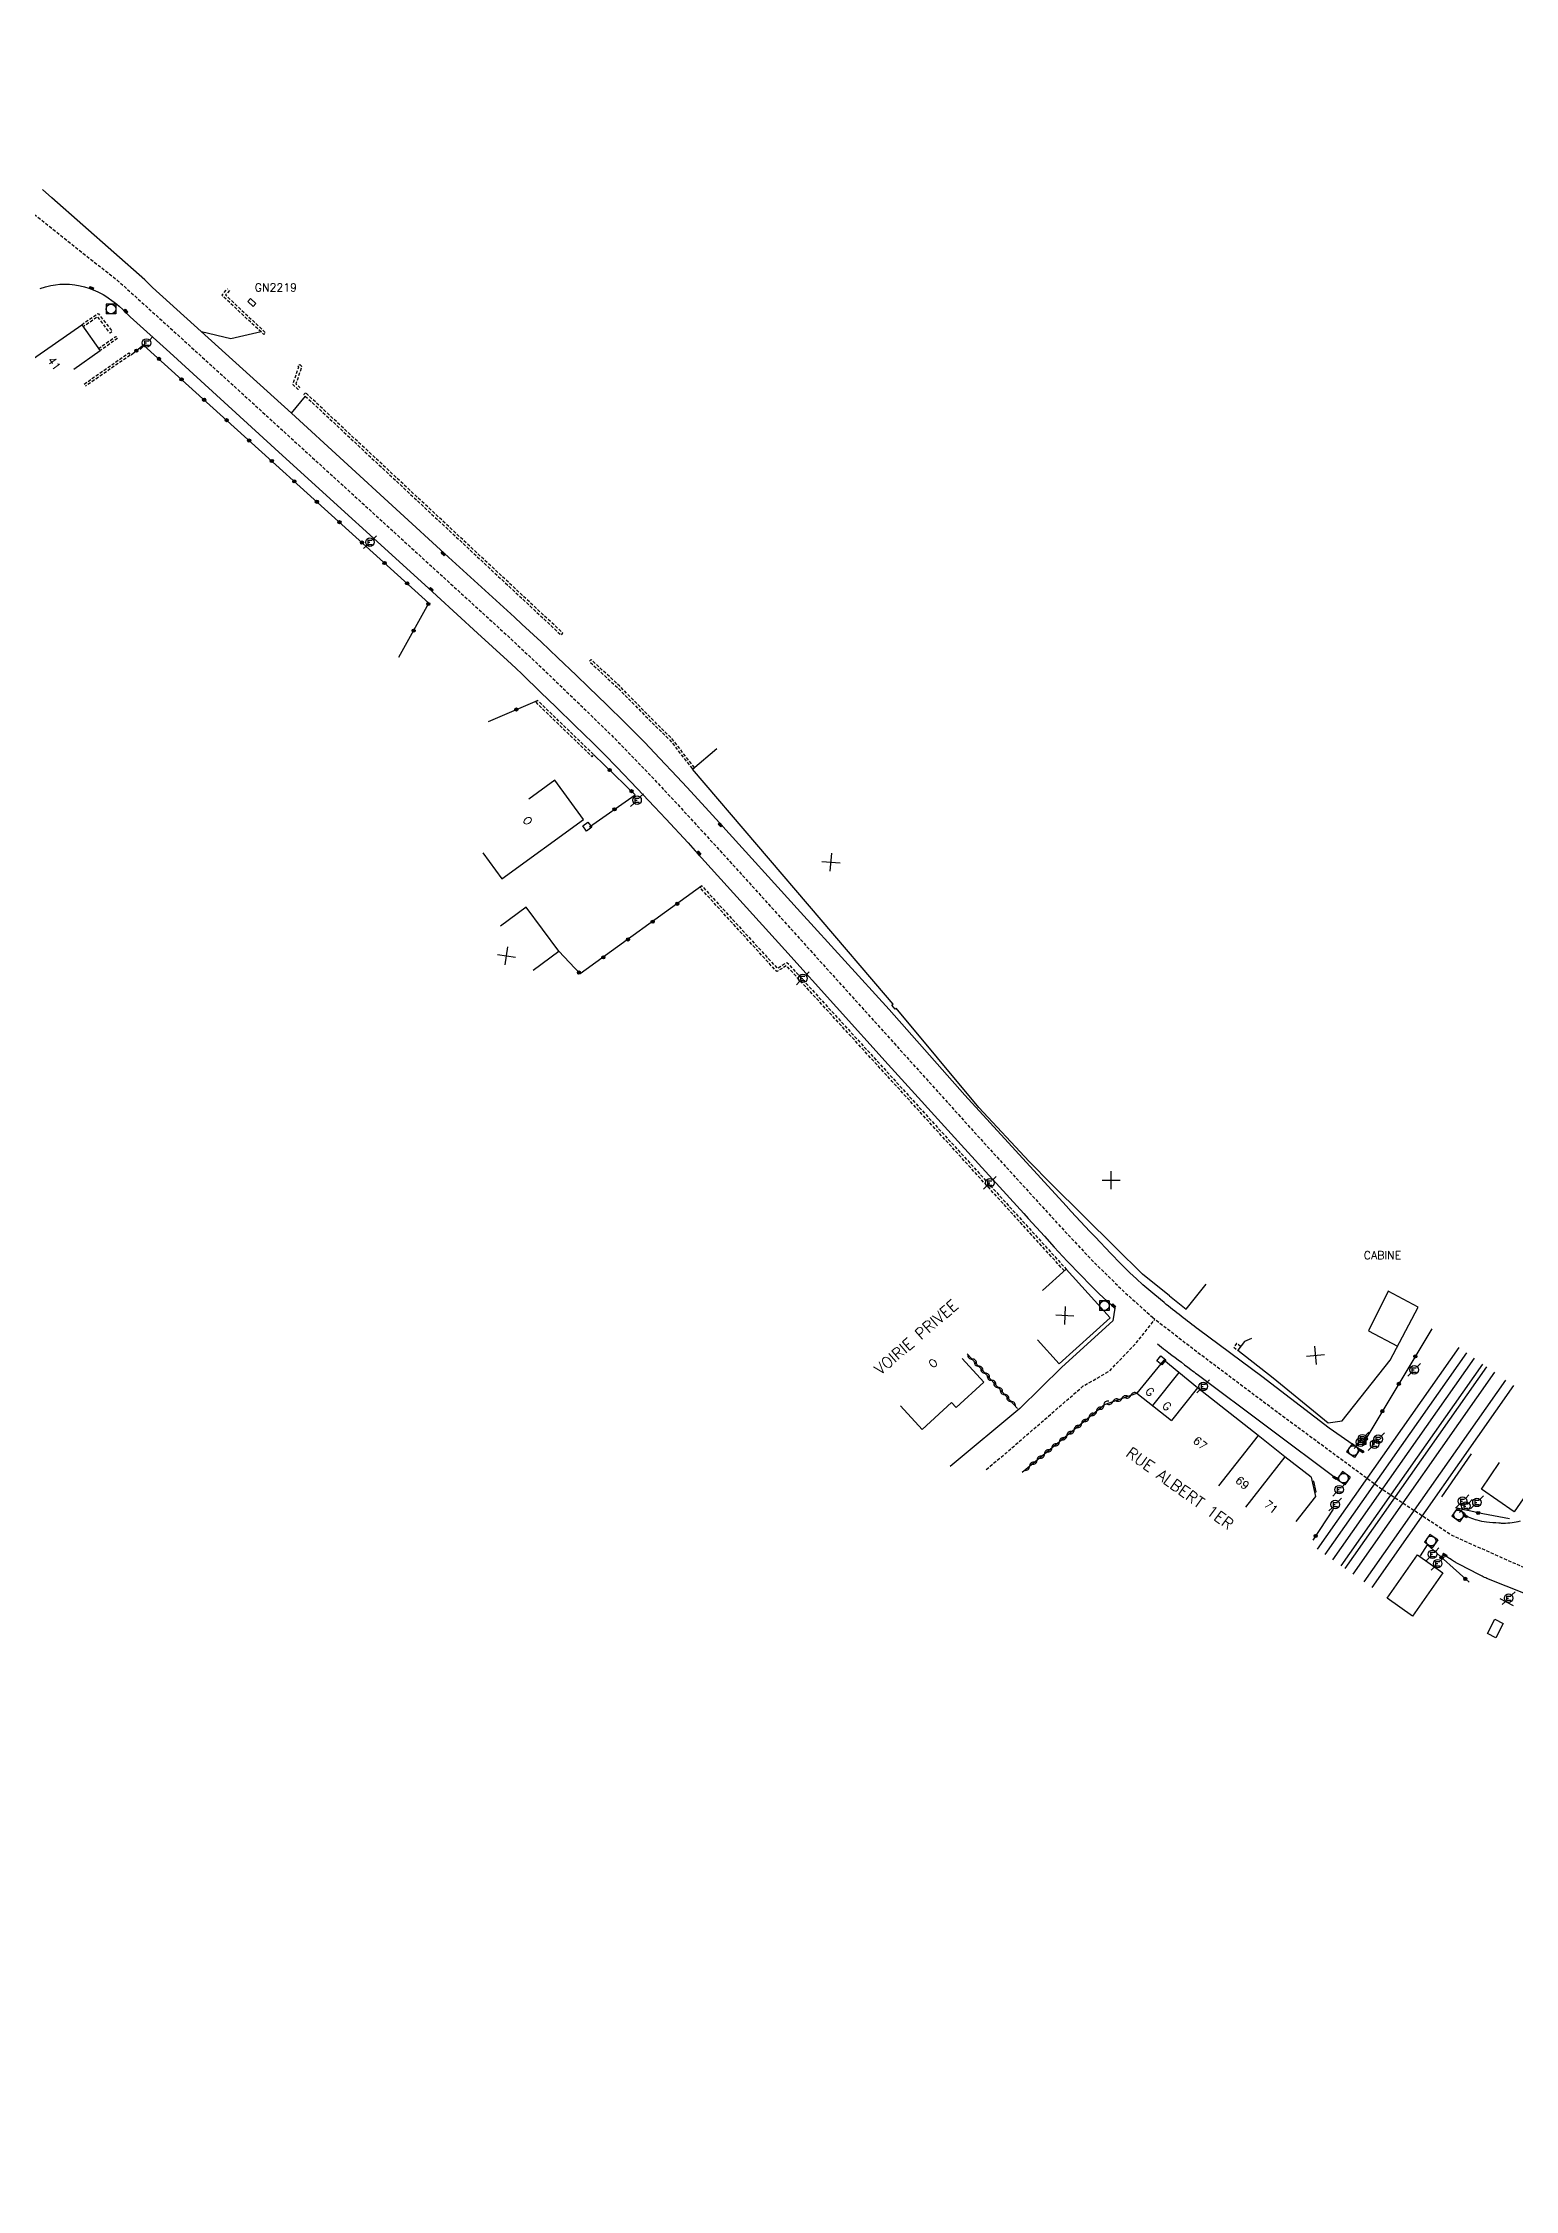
# Model space of a CAD drawing. Header units: millimetres. Extents: x 138000 to 139000, y 124000 to 124998.
# Drawn here: x 138554.7 to 138784.6, y 124252.2 to 124587.6 of the extents above; entities that cross this region are included whole.
import ezdxf
from ezdxf.enums import TextEntityAlignment as Align

# ---------------------------------------------------------------- set-up
doc = ezdxf.new("R2010")
doc.units = ezdxf.units.MM
doc.linetypes.add('DASHED', pattern=[0.75, 0.5, -0.25])
doc.layers.get('0').update_dxf_attribs({"linetype": 'CONTINUOUS'})
for name, color, linetype in [('W0001', 6, 'DASHED'), ('W0008', 7, 'CONTINUOUS'), ('W0100', 7, 'CONTINUOUS'), ('W0112', 1, 'DASHED'), ('W0310', 3, 'CONTINUOUS'), ('W0322', 7, 'CONTINUOUS'), ('W0330', 7, 'CONTINUOUS'), ('W0400', 7, 'CONTINUOUS'), ('W0420', 7, 'CONTINUOUS'), ('W0471', 7, 'CONTINUOUS'), ('W0700', 7, 'CONTINUOUS'), ('W0984', 7, 'CONTINUOUS'), ('W0989', 7, 'CONTINUOUS'), ('W0991', 7, 'CONTINUOUS'), ('W1102', 7, 'CONTINUOUS')]:
    doc.layers.add(name, color=color, linetype=linetype)
doc.styles.get("Standard").update_dxf_attribs({"font": 'romans.shx', "width": 0.85})

# ---------------------------------------------------------------- blocks, each defined once
blk = doc.blocks.new('t991o')
at = {"color": 0, "linetype": 'Continuous'}
for p, q in [((-1, 1), (1, -1)), ((-1, -1), (1, 1))]:
    blk.add_line(p, q, dxfattribs=at)
blk = doc.blocks.new('T471')
for p, q in [((-0.333334, 0.333334), (-0.333334, -0.333334)), ((-0.333334, 0.333334), (0.333334, 0.333334)), ((-0.333334, 0), (0, 0)), ((0.500001, 0.500001), (1.000002, 1.000002)), ((-0.500001, -0.500001), (-1.000002, -1.000002)), ((-0.333334, -0.333334), (0.333334, -0.333334))]:
    blk.add_line(p, q)
blk.add_ellipse((0, 0), major_axis=(0.471405, 0.471405), ratio=1, start_param=5.4977871438, end_param=11.780972451)
blk = doc.blocks.new('T400')
for p, q in [((-0.15, 0.3), (0.15, 0.3)), ((-0.15, -0.25), (-0.15, 0.3)), ((-0.15, 0.15), (0.15, 0.15)), ((-0.15, 0), (0.15, 0)), ((0.15, 0.3), (0.15, -0.25)), ((-0.15, -0.15), (0.15, -0.15)), ((-0.15, -0.25), (-0.15, -0.3)), ((-0.15, -0.3), (0.15, -0.3)), ((0.15, -0.3), (0.15, -0.25))]:
    blk.add_line(p, q)
blk = doc.blocks.new('T420')
for p, q in [((0.75, 0.75), (-0.75, 0.75)), ((-0.75, 0.75), (-0.75, -0.75)), ((0.75, 0.75), (0.75, -0.75)), ((0.75, -0.75), (-0.75, -0.75))]:
    blk.add_line(p, q)
blk.add_ellipse((0, 0), major_axis=(-0.53, 0.53), ratio=1, start_param=3.926991, end_param=10.210176)
blk = doc.blocks.new('t330o')
at = {"color": 0, "linetype": 'Continuous'}
for p, q in [((0.25, -0.25), (-0.25, 0.25)), ((-0.25, -0.25), (0.25, 0.25)), ((-0.25, 0.25), (-0.25, -0.25)), ((0.25, 0.25), (-0.25, 0.25)), ((0.25, -0.25), (0.25, 0.25)), ((-0.25, -0.25), (0.25, -0.25)), ((-0.25, -0.25), (-0.25, -0.25))]:
    blk.add_line(p, q, dxfattribs=at)
blk = doc.blocks.new('t112o')
at = {"color": 0, "linetype": 'Continuous'}
for p, q in [((-0.5, 0.5), (0.5, 0.5)), ((-0.5, -0.5), (-0.5, 0.5)), ((0.5, 0.5), (0.5, -0.5)), ((0.5, -0.5), (-0.5, -0.5))]:
    blk.add_line(p, q, dxfattribs=at)
blk = doc.blocks.new('t322o')
at = {"color": 0, "linetype": 'Continuous'}
for radius in [0.25, 0.15]:
    blk.add_circle((0, 0), radius, dxfattribs=at)
blk = doc.blocks.new('t310o')
at = {"color": 0, "linetype": 'Continuous'}
for centre, start, end in [((-0.5, 0.38), 216.8699, 323.1304), ((0.5, -0.37), 36.8699, 143.1303)]:
    blk.add_arc(centre, 0.625, start, end, dxfattribs=at)

msp = doc.modelspace()

# ---------------------------------------------------------------- linework, layer by layer
at = {"layer": 'W0001', "flags": 128}
for points in [[(138521.96, 124587.56), (138539.69, 124571.68), (138566.53, 124550.31), (138576.54, 124541.25), (138583.59, 124534.83), (138589.84, 124529.13), (138613.19, 124507.82), (138627.24, 124494.98), (138632.78, 124489.79), (138638.52, 124484.27), (138644.39, 124478.52), (138648.67, 124474.09), (138653.63, 124468.82), (138659.95, 124461.93), (138668.02, 124453.03), (138686.07, 124433.04), (138700.95, 124416.53), (138707.98, 124408.83), (138713, 124403.32), (138718.51, 124397.41), (138723.57, 124392.46), (138727.97, 124388.51)], [(138702.02, 124364.73), (138705.15, 124367.33), (138717.17, 124377.76), (138721.27, 124380.1), (138725.77, 124384.85), (138728.37, 124388.2)], [(138727.97, 124388.51), (138734.52, 124383.43), (138747.85, 124373.42), (138763.72, 124361.72), (138774.81, 124354.4), (138797.62, 124344.24), (138886.37, 124309.28), (138936.29, 124289.41), (138947.54, 124284.79), (138955.09, 124281.33), (138962.72, 124277.32), (138971.19, 124272.4), (138979.44, 124267.47), (138988.53, 124261.23), (138995.23, 124256), (139000, 124252.16)]]:
    msp.add_lwpolyline(points, dxfattribs=at)
at = {"layer": 'W0008', "flags": 128}
for points in [[(138729.8, 124390.78), (138728.35, 124391.98), (138726.49, 124393.56), (138725.47, 124394.48), (138724.47, 124395.43), (138722.97, 124396.92), (138721.48, 124398.45), (138719.01, 124401.05), (138718.19, 124401.92), (138715.3, 124405.04), (138714.49, 124405.92), (138698.69, 124423.21), (138686.85, 124436.56), (138673.02, 124451.8), (138660.37, 124465.75), (138658.2, 124468.12), (138655.27, 124471.3), (138653.77, 124472.9), (138651.02, 124475.82), (138648.68, 124478.28), (138647.19, 124479.81), (138645.52, 124481.48), (138642.79, 124484.15), (138639.91, 124486.94), (138637.96, 124488.82), (138635.13, 124491.52), (138632.52, 124493.98), (138629.52, 124496.79), (138628.35, 124497.87), (138618.06, 124507.23), (138593.52, 124529.72), (138571.84, 124549.36), (138570.64, 124550.54), (138556.11, 124563.35), (138554.62, 124564.66)], [(138554.27, 124549.21), (138555.11, 124549.46), (138555.96, 124549.67), (138556.65, 124549.79), (138557.34, 124549.86), (138558.11, 124549.89), (138558.88, 124549.86), (138559.7, 124549.77), (138560.51, 124549.63), (138561.2, 124549.47), (138561.88, 124549.25), (138562.57, 124548.99), (138563.26, 124548.7), (138563.69, 124548.49), (138564.12, 124548.24), (138564.51, 124547.99), (138565.85, 124547.04), (138566.24, 124546.75), (138566.6, 124546.44), (138567.17, 124545.92), (138567.72, 124545.38), (138568.31, 124544.8), (138574.54, 124539.2), (138592.12, 124523.09), (138615.5, 124501.85), (138616.21, 124501.21), (138622.56, 124495.38), (138627.24, 124491.09), (138628.54, 124489.88), (138629.54, 124488.94), (138632.49, 124486.09), (138634.82, 124483.84), (138637.8, 124480.95), (138640.58, 124478.22), (138642.42, 124476.39), (138644.35, 124474.41), (138647.53, 124471.08), (138650.21, 124468.24), (138651.99, 124466.34), (138655.45, 124462.63), (138656.58, 124461.38), (138670.59, 124445.9), (138686.69, 124427.97), (138698.11, 124415.45), (138707.88, 124404.73), (138708.59, 124403.94), (138711.1, 124401.17), (138712.64, 124399.47), (138714.65, 124397.26), (138714.82, 124397.08), (138718.45, 124393.34), (138719.63, 124392.18), (138722.08, 124389.9), (138721.77, 124387.94), (138713.82, 124380.68), (138707.28, 124374.22), (138696.4, 124365.18)], [(138588.78, 124542.42), (138584.07, 124541.32), (138579.46, 124542.44)], [(138593.52, 124529.72), (138595.7, 124532.38)], [(138773.17, 124360.44), (138777.78, 124367.18)]]:
    msp.add_lwpolyline(points, dxfattribs=at)
for points in [[(138761.02, 124367.35), (138755.56, 124371.19), (138745.04, 124379.22), (138735.16, 124386.59, -0.006147), (138732.46, 124388.66, -0.004524), (138729.8, 124390.78, -0.004524)], [(138728.74, 124384.34, 0.002449), (138730.04, 124383.34, 0.000455), (138733.99, 124380.33, 0.001857), (138734.97, 124379.6), (138756.92, 124363.18)]]:
    msp.add_lwpolyline(points, format="xyb", dxfattribs=at)
at = {"layer": 'W0008'}
msp.add_lwpolyline([(138753.27, 124361.19), (138753.53, 124361.25), (138753.17, 124362.87), (138752.91, 124362.81)], dxfattribs=at)
for points in [[(138776.5, 124357.64, 0.03323), (138778.64, 124356.83, 0.049895), (138780.14, 124356.54, 0.006533), (138782.08, 124356.38, 0.018057), (138782.78, 124356.35, 0.029443), (138784.15, 124356.44, 0.03096), (138785.43, 124356.68, 0.061727)], [(138798.3, 124340.51), (138780.21, 124347.69, -0.024042), (138779.44, 124348.05, -0.004503), (138775.43, 124350.15, -0.021538), (138774.84, 124350.5, -0.008182), (138773.36, 124351.5)]]:
    msp.add_lwpolyline(points, format="xyb", dxfattribs=at)
at = {"layer": 'W0100', "flags": 128}
for points in [[(138587.54, 124546.4), (138586.69, 124547.19), (138587.13, 124547.65), (138587.97, 124546.86)], [(138769.35, 124351.38), (138773.34, 124348.58), (138768.6, 124341.81), (138764.62, 124344.61)], [(138780.29, 124339.12), (138781.44, 124341.33), (138782.76, 124340.64), (138781.62, 124338.42)]]:
    msp.add_lwpolyline(points, close=True, dxfattribs=at)
for points in [[(138539.32, 124522.32), (138536.37, 124526.36), (138542.56, 124530.88), (138560.76, 124543.55), (138563.63, 124539.44), (138559.53, 124536.57)], [(138730.64, 124391.84), (138726.4, 124395.25), (138722.19, 124399.39), (138712.22, 124409.31), (138708.7, 124412.81), (138700.85, 124421.27), (138687.98, 124436.76), (138687.81, 124436.62), (138687.3, 124437.24), (138687.51, 124437.41), (138686.31, 124438.82), (138686.31, 124438.82), (138656.15, 124474.1), (138659.95, 124477.35)], [(138623.42, 124461.03), (138626.36, 124456.99), (138639.11, 124466.25), (138634.63, 124472.38), (138630.59, 124469.43)], [(138631.25, 124442.72), (138635.27, 124445.69), (138630.2, 124452.54), (138626.18, 124449.57)], [(138805.74, 124400.71), (138811.73, 124396.68), (138804.75, 124386.3), (138798.96, 124377.93), (138798.45, 124378.3), (138784.47, 124358.12), (138779.38, 124361.66), (138782.17, 124365.8)], [(138710.05, 124384.95), (138713.4, 124381.24), (138721.35, 124388.41), (138714.51, 124396.01), (138710.79, 124392.67)], [(138688.65, 124374.67), (138692.03, 124370.98), (138696.6, 124375.17), (138697.3, 124374.41), (138701.63, 124378.37), (138698.25, 124382.06)]]:
    msp.add_lwpolyline(points, dxfattribs=at)
at = {"layer": 'W0100'}
for points in [[(138730.64, 124391.84), (138733.25, 124389.75), (138736.37, 124393.66)], [(138743.42, 124385.17), (138742.37, 124384.72), (138741.29, 124383.37), (138746.82, 124379.02), (138755.44, 124372.01), (138757.6, 124372.34), (138765.1, 124381.78), (138769.48, 124390.06), (138764.79, 124392.55), (138761.69, 124386.39), (138766.26, 124383.97)], [(138752.77, 124363.51), (138748.65, 124366.72), (138744.47, 124370.01), (138735.03, 124377.49), (138732.09, 124379.87), (138729.77, 124381.77), (138725.56, 124376.63), (138730.95, 124372.35)], [(138752.76, 124363.51), (138753.42, 124360.51), (138750.35, 124356.57)]]:
    msp.add_lwpolyline(points, dxfattribs=at)
at = {"layer": 'W0112', "flags": 128}
for points in [[(138583.87, 124548.89), (138583.21, 124548.19), (138589.48, 124542.31), (138589.21, 124542.01), (138582.64, 124548.17), (138583.57, 124549.16)], [(138560.76, 124543.55), (138563.34, 124545.32), (138565.52, 124542.48), (138565.2, 124542.24), (138563.26, 124544.78), (138560.99, 124543.22)], [(138563.37, 124539.81), (138566.11, 124541.72), (138566.37, 124541.41), (138563.61, 124539.47)], [(138561.14, 124534.27), (138568.14, 124539.14), (138568.37, 124538.81), (138561.37, 124533.94)], [(138656.45, 124474.36), (138652.91, 124478.93), (138650.41, 124481.35), (138644.8, 124487.06), (138640.32, 124491.23), (138640.05, 124490.94), (138644.52, 124486.77), (138650.13, 124481.07), (138652.62, 124478.66), (138656.15, 124474.1)], [(138714.22, 124395.74), (138705.09, 124405.79), (138687.28, 124425.4), (138670.83, 124443.41), (138669.3, 124442.49), (138657.33, 124455.6), (138657.62, 124455.87), (138669.37, 124443.01), (138670.9, 124443.93), (138687.58, 124425.67), (138705.39, 124406.06), (138714.51, 124396.01)], [(138741.73, 124383.92), (138741.12, 124384.4), (138740.67, 124383.84), (138741.29, 124383.37)]]:
    msp.add_lwpolyline(points, dxfattribs=at)
for points in [[(138594.83, 124537.35), (138595.12, 124537.04), (138594.22, 124534.32), (138594.85, 124533.73), (138594.58, 124533.44), (138593.76, 124534.2), (138594.66, 124536.94), (138594.54, 124537.07)], [(138595.71, 124532.92), (138595.43, 124532.63), (138635.64, 124495.06), (138635.92, 124495.35)], [(138631.66, 124484.56), (138640.48, 124476.05), (138640.76, 124476.34), (138631.94, 124484.85)]]:
    msp.add_lwpolyline(points, close=True, dxfattribs=at)
at = {"layer": 'W0310', "flags": 128}
for points in [[(138706.91, 124374.22), (138699.06, 124382.8)], [(138707.64, 124364.28), (138720.51, 124374.85), (138725.54, 124376.64)]]:
    msp.add_lwpolyline(points, dxfattribs=at)
at = {"layer": 'W0322', "flags": 128}
for points in [[(138610.31, 124491.59), (138614.98, 124500.06), (138571.01, 124539.85), (138570.45, 124540.42), (138568.49, 124538.81)], [(138624.27, 124481.58), (138631.94, 124484.85)], [(138640.09, 124465.12), (138647.2, 124470.12), (138640.76, 124476.34)], [(138657.62, 124455.87), (138638.63, 124442.12), (138635.27, 124445.69)]]:
    msp.add_lwpolyline(points, dxfattribs=at)
at = {"layer": 'W0322'}
for points in [[(138771.6, 124386.67), (138760.81, 124368.73)], [(138756.2, 124358.51), (138753.04, 124353.7)], [(138783.75, 124357), (138779.55, 124357.77), (138775.31, 124358.75)], [(138769.82, 124351.21), (138770.93, 124352.95), (138777.42, 124347.1)], [(138782.22, 124344.54), (138784.3, 124343.48)]]:
    msp.add_lwpolyline(points, dxfattribs=at)
at = {"layer": 'W0700', "flags": 128}
for points in [[(138775.8, 124383.79), (138753.68, 124352.29)], [(138777.03, 124382.93), (138754.91, 124351.42)], [(138778.21, 124382.1), (138756.09, 124350.6)], [(138779.52, 124381.19), (138757.4, 124349.68)], [(138780.16, 124380.75), (138758.04, 124349.23)], [(138781.38, 124379.9), (138759.26, 124348.38)], [(138783.12, 124378.69), (138760.99, 124347.16)], [(138784.35, 124377.84), (138762.21, 124346.3)]]:
    msp.add_lwpolyline(points, dxfattribs=at)
at = {"layer": 'W1102', "flags": 128}
for points in [[(138732.09, 124379.87), (138727.99, 124374.7)], [(138735.03, 124377.49), (138730.95, 124372.35)], [(138744.47, 124370.01), (138738.27, 124362.16)], [(138748.65, 124366.72), (138742.49, 124358.85)]]:
    msp.add_lwpolyline(points, dxfattribs=at)

# ---------------------------------------------------------------- block references
at = {"layer": 'W0112'}
for p, rotation in [((138639.71, 124465.15), 37.56009707168845), ((138729.37, 124381.76), 141.700461612609)]:
    msp.add_blockref('t112o', p, dxfattribs=dict(at, rotation=rotation))
at = {"layer": 'W0310'}
for p, rotation in [((138699.83, 124381.97), 132.4651670207877), ((138700.84, 124380.86), 132.4651670207877), ((138701.85, 124379.76), 132.4651670207877), ((138702.86, 124378.65), 132.4651670207877), ((138703.88, 124377.54), 132.4651670207877), ((138704.89, 124376.44), 132.4651670207877), ((138724.61, 124376.31), 19.64163003614041), ((138705.9, 124375.33), 132.4651670207877), ((138718.07, 124372.85), 39.38694948713601), ((138719.23, 124373.8), 39.38694948713601), ((138720.39, 124374.75), 39.38694948713601), ((138721.78, 124375.3), 19.64163003614041), ((138723.19, 124375.8), 19.64163003614041), ((138713.44, 124369.04), 39.38694948713601), ((138714.6, 124369.99), 39.38694948713601), ((138715.76, 124370.94), 39.38694948713601), ((138716.92, 124371.89), 39.38694948713601), ((138709.96, 124366.18), 39.38694948713601), ((138711.12, 124367.13), 39.38694948713601), ((138712.28, 124368.09), 39.38694948713601), ((138708.8, 124365.23), 39.38694948713601)]:
    msp.add_blockref('t310o', p, dxfattribs=dict(at, rotation=rotation))
at = {"layer": 'W0322'}
for p, rotation in [((138569.3, 124539.48), 219.4707331674975), ((138572.84, 124538.2), 137.8578704184684), ((138576.36, 124535.01), 137.8578704184684), ((138579.88, 124531.82), 137.8578704184684), ((138583.4, 124528.63), 137.8578704184684), ((138586.92, 124525.45), 137.8578704184684), ((138590.45, 124522.26), 137.8578704184684), ((138593.97, 124519.07), 137.8578704184684), ((138597.49, 124515.89), 137.8578704184684), ((138601.01, 124512.7), 137.8578704184684), ((138604.53, 124509.51), 137.8578704184684), ((138608.06, 124506.32), 137.8578704184684), ((138611.58, 124503.14), 137.8578704184684), ((138614.89, 124499.92), 61.15627141142586), ((138612.6, 124495.76), 61.15627141142586), ((138628.64, 124483.44), 23.13406930632294), ((138643.21, 124473.98), 135.9827099284005), ((138646.62, 124470.68), 135.9827099284005), ((138643.98, 124467.85), 35.06816441003483), ((138649.93, 124450.3), 215.9071195812819), ((138653.78, 124453.09), 215.9071195812819), ((138646.08, 124447.52), 215.9071195812819), ((138642.23, 124444.73), 215.9071195812819), ((138638.42, 124442.34), 133.3128643829873), ((138769.03, 124382.39), 238.9736696479819), ((138766.45, 124378.1), 238.9736696479819), ((138763.87, 124373.82), 238.9736696479819), ((138761.29, 124369.53), 238.9736696479819), ((138778.84, 124357.93), 166.9382088758406), ((138753.46, 124354.33), 236.6712296252813), ((138773.11, 124350.98), 317.9774381884826), ((138776.83, 124347.63), 317.9774381884826)]:
    msp.add_blockref('t322o', p, dxfattribs=dict(at, rotation=rotation))
at = {"layer": 'W0330'}
msp.add_blockref('t330o', (138761.09, 124368.91), dxfattribs=at)
at = {"layer": 'W0400'}
for p, rotation in [((138562.29, 124549.26), 248.5686873901298), ((138567.66, 124545.65), 45.10468443676459), ((138617.24, 124507.78), 47.98129910288016), ((138615.35, 124502.2), 47.74933264373578), ((138660.48, 124465.41), 222.2195890207744), ((138657.16, 124460.97), 222.1262395876581), ((138721.92, 124390.26), 47.11062813516388), ((138760.63, 124367.62), 55.0521588649491), ((138756.5, 124363.42), 59.83666389187675), ((138776.86, 124357.45), 242.1796490852145), ((138773.61, 124351.35), 238.4027229277071)]:
    msp.add_blockref('T400', p, dxfattribs=dict(at, rotation=rotation))
at = {"layer": 'W0420'}
for p in [(138565.33, 124545.99), (138720.48, 124390.32)]:
    msp.add_blockref('T420', p, dxfattribs=at)
for p, rotation in [((138759.34, 124367.66), 324.8629093114651), ((138757.82, 124363.36), 324.8629093114748), ((138775.76, 124357.6), 324.862909311472), ((138771.48, 124353.54), 324.862909311472)]:
    msp.add_blockref('T420', p, dxfattribs=dict(at, rotation=rotation))
at = {"layer": 'W0471'}
for p in [(138570.89, 124540.69), (138605.78, 124509.56), (138647.49, 124469.27), (138673.37, 124441.44), (138702.57, 124409.49), (138768.84, 124380.27), (138735.91, 124377.7), (138760.46, 124368.99), (138760.75, 124369.53), (138763.21, 124369.44), (138762.67, 124368.68), (138756.52, 124359.25), (138757.14, 124361.57), (138776.39, 124359.76), (138776.93, 124359.01), (138778.65, 124359.58), (138771.72, 124351.47), (138772.52, 124350.01), (138783.6, 124344.62)]:
    msp.add_blockref('T471', p, dxfattribs=at)
at = {"layer": 'W0991'}
for p, rotation in [((138677.78, 124459.57), 40.52425236562633), ((138627.11, 124444.96), 36.45795888985975), ((138721.52, 124409.93), 45.16816652073936), ((138714.29, 124388.78), 312.0865048165375), ((138753.42, 124382.55), 320.8621238074514)]:
    msp.add_blockref('t991o', p, dxfattribs=dict(at, rotation=rotation))

# ---------------------------------------------------------------- texts
at = {"layer": 'W0984'}
for s, p in [('GN2219', (138591.09, 124549.36)), ('CABINE', (138763.9, 124398.18))]:
    msp.add_text(s, height=1.25, dxfattribs=at).set_placement(p, align=Align.MIDDLE)
at = {"layer": 'W0989'}
for s, rotation, p in [('VOIRIE PRIVEE', 40.9618, (138691.08, 124385.39)), ('RUE ALBERT 1ER', 323.991, (138732.29, 124361.77)), ('RUE ALBERT 1ER', 323.991, (138732.29, 124361.77))]:
    msp.add_text(s, height=1.75, rotation=rotation, dxfattribs=at).set_placement(p, align=Align.MIDDLE)
at = {"layer": 'W0991'}
for s, rotation, p in [('41', 304.8314, (138556.46, 124537.49)), ('O', 306.1624, (138630.4, 124466.06)), ('O', 42.4652, (138693.72, 124381.32)), ('G', 320.31, (138727.58, 124376.86)), ('G', 320.31, (138730.23, 124374.62)), ('67', 320.31, (138735.42, 124368.83)), ('69', 320.31, (138742.03, 124362.63)), ('71', 320.31, (138746.5, 124358.87))]:
    msp.add_text(s, height=1.25, rotation=rotation, dxfattribs=at).set_placement(p, align=Align.MIDDLE)

doc.saveas('drawing.dxf')
